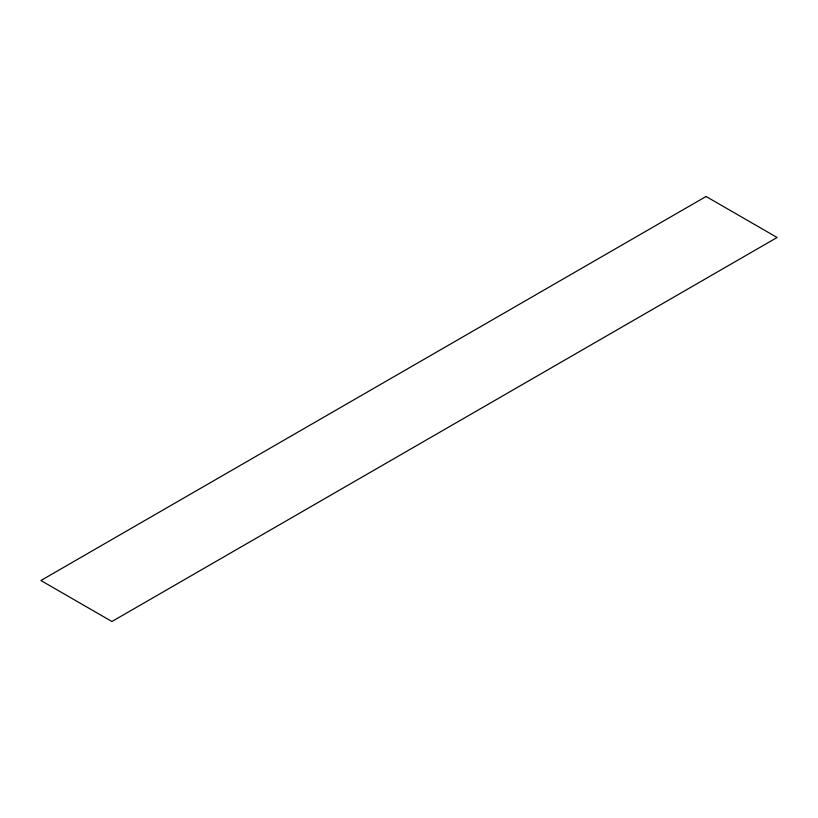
<?xml version="1.0" encoding="UTF-8"?>
<svg xmlns="http://www.w3.org/2000/svg" width="818" height="818" viewBox="0 0 818 818"><rect width="100%" height="100%" fill="white"/><g stroke="black" fill="none" stroke-linecap="round" stroke-linejoin="round"><path stroke-width="1.23" d="M706.077 196.484L40.9 580.514L111.923 621.516L777.1 237.486L706.077 196.484"/></g></svg>
